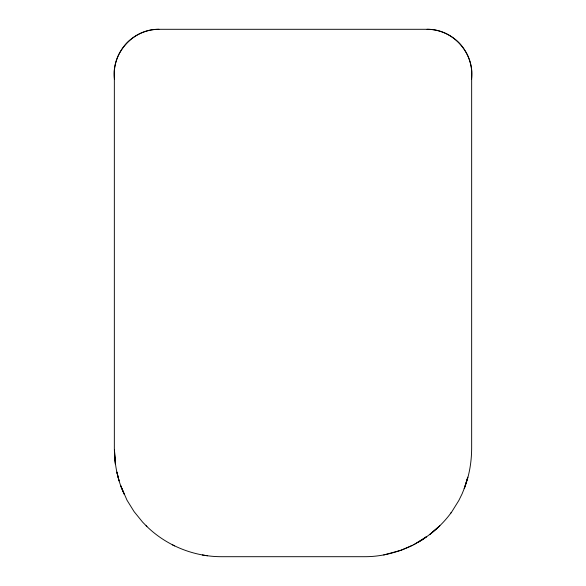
<?xml version="1.0" encoding="UTF-8"?>
<svg xmlns="http://www.w3.org/2000/svg" width="586" height="586" viewBox="0 0 586 586"><rect width="100%" height="100%" fill="white"/><g stroke="black" fill="none" stroke-linecap="round" stroke-linejoin="round"><path stroke-width="0.88" d="M121.397 49.964C117.237 56.161 114.995 63.522 114.343 70.921L114.343 448.092C114.519 463.922 117.361 479.861 124.254 494.203L120.672 485.655L127.016 500.217L134.121 511.659L142.603 522.111L146.888 526.499C166.644 545.727 193.959 556.715 221.493 556.7L364.507 556.7C381.596 556.781 398.451 552.305 413.716 544.746L422.594 539.611L426.659 536.593L413.716 544.746M121.851 49.217C129.828 36.881 144.303 29.366 158.923 29.3L427.077 29.3C441.712 29.351 456.157 36.911 464.149 49.217M418.382 542.189C431.384 534.285 443.082 524.126 451.879 511.659L458.845 500.473L462.149 493.742L464.823 487.076L467.782 477.151L464.2 488.592C469.349 475.707 471.576 461.922 471.657 448.092L471.657 70.921C471.005 63.522 468.763 56.161 464.603 49.964M451.117 512.713L450.4 513.592M412.529 545.244L401.088 550.269L383.676 554.971M439.866 525.767L429.626 534.674L439.493 526.089M158.923 29.3C133.059 28.714 111.062 53.597 114.446 79.183L114.446 77.074M427.077 29.3C452.941 28.714 474.938 53.597 471.554 79.183L471.554 77.074M202.324 554.971L207.451 555.777M172.284 544.746L174.65 545.932M146.134 525.767L146.888 526.499M119.046 480.813L116.929 472.206L119.046 480.813M115.376 464.2L114.46 449.975L115.376 464.2"/></g></svg>
